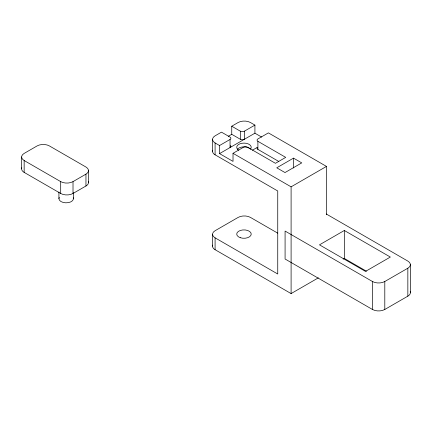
<?xml version="1.0" encoding="UTF-8"?>
<svg xmlns="http://www.w3.org/2000/svg" width="432" height="432" viewBox="0 0 432 432"><rect width="100%" height="100%" fill="white"/><g stroke="black" fill="none" stroke-linecap="round" stroke-linejoin="round"><path stroke-width="0.65" d="M212.533 246.137L212.533 234.279M212.533 151.254L212.533 139.396M24.154 160.52L60.691 181.618A8.716 5.033 0 0 0 73.013 181.618L85.957 174.145A8.716 5.033 0 0 0 85.957 167.027L49.421 145.935A8.716 5.033 0 0 0 37.093 145.935L24.154 153.409A8.716 5.033 0 0 0 24.154 160.52L24.154 172.384L60.691 193.477A8.716 5.033 0 0 0 73.013 193.477L85.957 186.003A8.716 5.033 0 0 0 88.322 181.413M254.923 125.102L244.426 131.166L244.426 139.255A2.905 1.679 0 0 1 240.316 139.255L231.746 134.309L231.746 126.22L238.135 122.526A8.716 5.033 0 0 1 250.463 122.526L254.923 125.102L254.923 133.191L219.548 153.614L219.548 145.525L230.045 139.466A2.905 1.679 0 0 0 230.045 137.095L221.476 132.149L215.087 135.837A8.716 5.033 0 0 0 215.087 142.954L215.087 154.813L277.744 190.987L277.744 274.012L215.087 237.838A8.716 5.033 0 0 1 215.087 230.72L238.135 217.415A8.716 5.033 0 0 1 250.463 217.415L277.727 233.156M228.323 136.285L231.746 134.309M219.548 153.614L233.021 161.395L233.021 153.306L243.518 147.242A2.905 1.679 0 0 1 247.628 147.242L275.443 163.307L285.714 157.378L257.899 141.313A2.905 1.679 0 0 1 257.899 138.942L268.396 132.883L326.473 166.412L326.473 214.747M252.418 150.196L257.386 147.328M293.506 158.134L276.755 167.805L284.996 172.562L301.747 162.891L293.506 158.134L293.506 168.016M233.021 153.306L291.098 186.835L326.473 166.412M344.331 230.488L319.475 244.841L365.488 271.409L390.344 257.056L344.331 230.488L344.331 258.449L366.466 271.231M343.175 259.119L344.331 258.449M212.722 245.106A8.716 5.033 0 0 0 215.087 249.696L291.098 293.582L318.352 277.846M410.216 291.573A8.716 5.033 0 0 1 407.846 296.163L384.799 309.474A8.716 5.033 0 0 1 372.47 309.474L285.082 259.016L285.082 231.061L372.47 281.513A8.716 5.033 0 0 0 384.799 281.513L407.846 268.207A8.716 5.033 0 0 0 407.846 261.09L326.284 213.997M254.923 133.191L261.657 137.084M231.746 126.22L240.316 131.166A2.905 1.679 0 0 0 244.426 131.166M257.283 147.55A2.905 1.679 0 0 0 257.899 149.402L278.764 161.449M215.087 142.954L219.548 145.525M410.4 264.649L410.4 292.604M407.846 268.207L407.846 296.163M384.799 281.513L384.799 309.474M372.47 281.513L372.47 309.474M291.098 186.835L291.098 293.582M257.899 141.313L257.899 149.402M240.316 131.166L240.316 139.255M230.045 139.466L230.045 147.555A2.905 1.679 0 0 0 230.531 145.557M215.087 237.838L215.087 249.696M88.511 170.586L88.511 182.444M85.957 174.145L85.957 186.003M73.445 192.667L73.445 198.634M73.013 181.618L73.013 193.477M60.691 181.618L60.691 193.477M58.919 192.002L58.919 198.634M21.6 156.962L21.6 168.826M73.294 197.775A7.263 4.196 0 0 1 65.815 202.824A7.263 4.196 0 0 1 59.26 197.365M24.154 172.384A8.716 5.033 0 0 1 21.784 167.794M237.303 149.402A7.263 4.196 0 0 1 243.27 146.891A7.263 4.196 0 0 1 249.955 148.689M215.087 154.813A8.716 5.033 0 0 1 212.722 150.223M238.837 150.26A7.263 4.196 0 0 1 238.383 144.617A7.263 4.196 0 0 1 248.071 143.834A7.263 4.196 0 0 1 250.322 149.326M240.338 237.719A7.263 4.196 0 0 0 251.235 234.09A7.263 4.196 0 0 0 240.338 230.456A7.263 4.196 0 0 0 240.338 237.719"/></g></svg>
